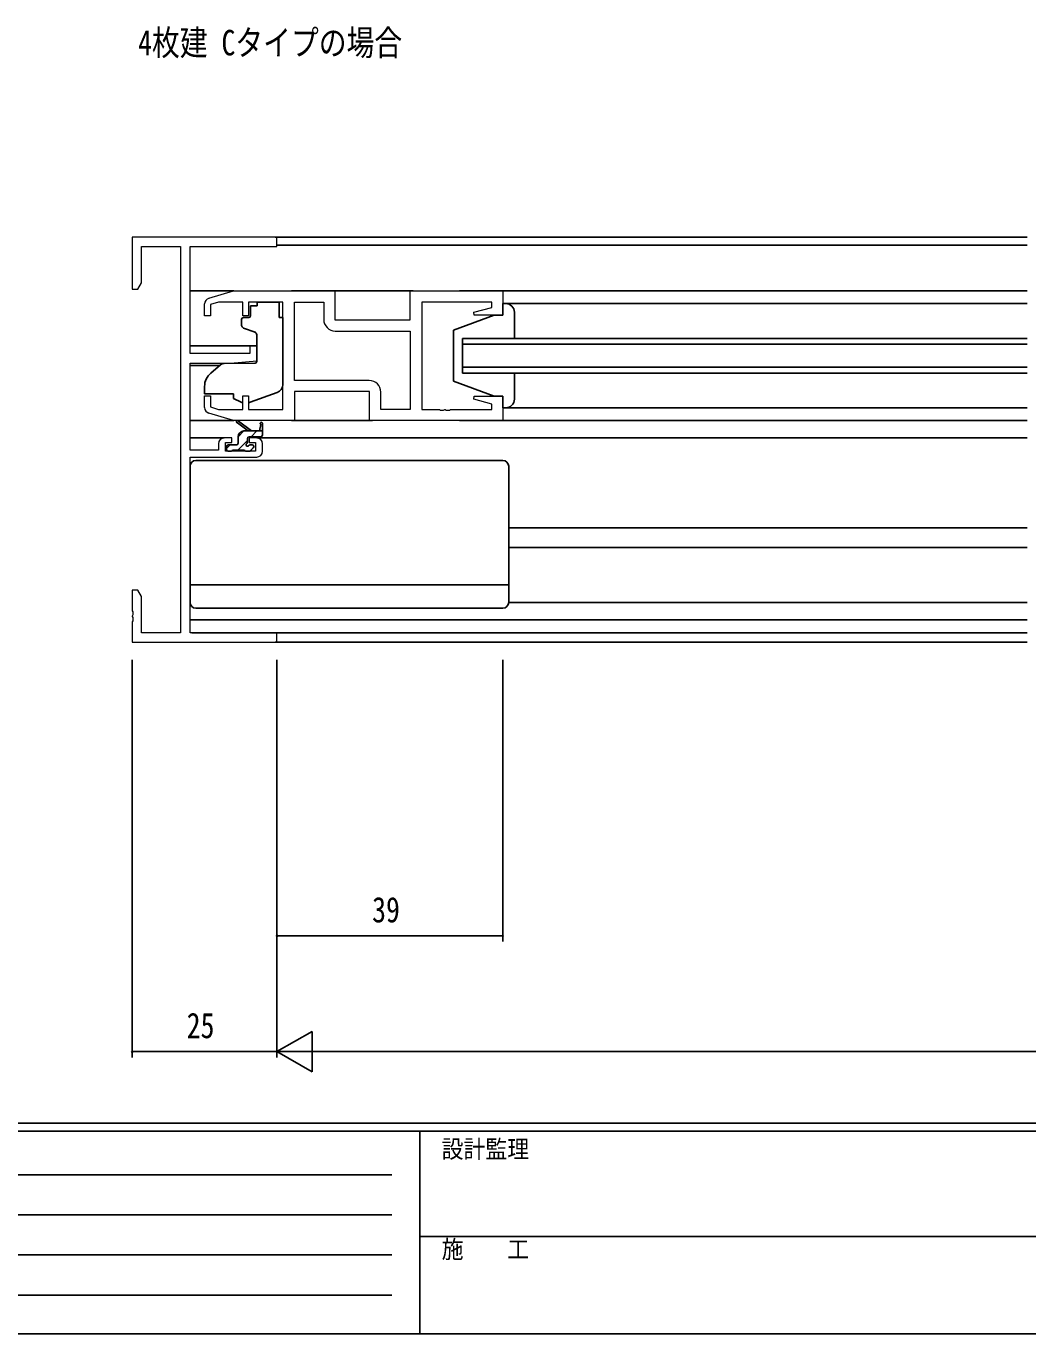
# Model space of a CAD drawing. Units: millimetres, scale not verified. Extents: x -397 to 397, y -282 to 282.
# Drawn here: x -204.3 to -31.3, y -282.1 to -56.2 of the extents above; entities that cross this region are included whole.
import ezdxf
from ezdxf.enums import TextEntityAlignment as Align

# ---------------------------------------------------------------- set-up
doc = ezdxf.new("R2010")
doc.units = ezdxf.units.MM
doc.header["$LTSCALE"] = 2
for name, color, linetype in [('0-1_USER1', 3, 'Continuous'), ('0-3_YKK_12', 2, 'Continuous'), ('0-4_YKK_13', 4, 'Continuous'), ('0-6_YKK_D', 6, 'Continuous'), ('0-7_YKK_ZWAK', 7, 'Continuous')]:
    doc.layers.add(name, color=color, linetype=linetype)
doc.layers.add('0-2_YKK_11', color=7, linetype='Continuous', lineweight=18)
doc.styles.add('ＭＳ ゴシック', font='')
doc.styles.get('ＭＳ ゴシック').set_extended_font_data('MS Gothic')

msp = doc.modelspace()

# ---------------------------------------------------------------- linework, layer by layer
at = {"layer": '0-2_YKK_11'}
for p, q in [((-157.955, -117.393), (-157.955, -103.853)), ((-145.025, -117.393), (-157.955, -117.393)), ((-163.455, -129.623), (-163.455, -128.323))]:
    msp.add_line(p, q, dxfattribs=at)
for points in [[(-171.055, -128.323), (-171.055, -129.423), (-175.955, -129.423), (-175.955, -114.423), (-168.955, -114.423), (-164.455, -114.029), (-164.455, -111.423), (-165.655, -111.423), (-165.655, -112.723), (-175.955, -112.723), (-175.955, -94.253), (-160.955, -94.253), (-160.955, -92.623), (-185.955, -92.623), (-185.955, -101.623), (-184.955, -101.623), (-184.325, -100.532), (-184.325, -94.253), (-177.585, -94.253)], [(-177.585, -94.253), (-177.585, -160.993), (-184.325, -160.993), (-184.325, -154.714), (-184.955, -153.623), (-185.955, -153.623), (-185.955, -157.165), (-185.835, -157.348), (-185.835, -157.898), (-185.955, -158.081), (-185.955, -158.165), (-185.835, -158.348), (-185.835, -158.898), (-185.955, -159.081), (-185.955, -162.623), (-160.955, -162.623), (-160.955, -160.993), (-175.955, -160.993), (-175.955, -130.623), (-164.455, -130.623)], [(-173.455, -122.079), (-173.455, -120.023), (-172.455, -120.023), (-172.455, -121.974), (-171.06, -122.393), (-166.855, -122.393), (-166.855, -120.023), (-165.855, -120.023), (-165.855, -122.393), (-159.955, -122.393), (-159.955, -103.853), (-165.855, -103.853), (-165.855, -106.223), (-166.855, -106.223), (-166.855, -103.853), (-171.06, -103.853), (-172.455, -104.271), (-172.455, -106.223), (-173.455, -106.223), (-173.455, -104.167)], [(-172.742, -103.209), (-168.455, -101.923), (-150.955, -101.923), (-150.955, -106.923), (-137.955, -106.923), (-137.955, -101.923), (-121.955, -101.923), (-121.955, -106.123), (-126.915, -106.123), (-126.984, -105.6), (-123.885, -104.77), (-123.885, -103.853), (-135.955, -103.853), (-135.955, -122.393), (-132.913, -122.393), (-132.73, -122.513), (-132.18, -122.513), (-131.997, -122.393), (-131.913, -122.393), (-131.73, -122.513), (-131.18, -122.513), (-130.997, -122.393), (-123.885, -122.393), (-123.885, -121.476), (-126.984, -120.645), (-126.915, -120.123), (-121.955, -120.123), (-121.955, -124.323)], [(-157.955, -117.393), (-157.955, -103.853), (-152.885, -103.853), (-152.885, -106.853)], [(-150.885, -108.853), (-137.955, -108.853), (-137.955, -122.393), (-143.025, -122.393), (-143.025, -119.393)], [(-121.955, -124.323), (-144.955, -124.323), (-144.955, -119.323), (-157.955, -119.323), (-157.955, -124.323), (-168.455, -124.323), (-172.742, -123.037)], [(-164.455, -127.323), (-165.755, -127.323), (-165.755, -128.123), (-164.655, -128.123), (-164.655, -129.623), (-169.855, -129.623), (-169.855, -128.123), (-168.755, -128.123), (-168.755, -127.323), (-170.055, -127.323)]]:
    msp.add_lwpolyline(points, dxfattribs=at)
for centre, radius, start, end in [((-172.455, -104.167), 1, 106.69926, 180.00004), ((-150.885, -106.853), 2, 180.00001, 269.99999), ((-145.025, -119.393), 2, 0.00001, 89.99999), ((-172.455, -122.079), 1, 179.99996, 253.30074), ((-170.055, -128.323), 1, 90.00001, 179.99999), ((-164.455, -128.323), 1, 0.00001, 89.99999), ((-164.455, -129.623), 1, 270.00001, 359.99999)]:
    msp.add_arc(centre, radius, start, end, dxfattribs=at)
at = {"layer": '0-3_YKK_12'}
for p, q in [((-161.255, -92.623), (-31.455, -92.623)), ((-31.455, -94.023), (-160.955, -94.023)), ((-175.955, -101.923), (-168.382, -101.923)), ((-158.455, -101.923), (-137.455, -101.923)), ((-129.455, -101.923), (-31.455, -101.923)), ((-128.955, -110.123), (-128.955, -116.123)), ((-31.455, -110.123), (-128.955, -110.123)), ((-175.955, -111.423), (-164.455, -111.423)), ((-128.955, -111.123), (-31.455, -111.123)), ((-175.955, -114.823), (-170.832, -114.823)), ((-31.455, -115.123), (-128.955, -115.123)), ((-128.955, -116.123), (-31.455, -116.123)), ((-129.455, -124.323), (-31.455, -124.323)), ((-175.955, -127.323), (-170.055, -127.323)), ((-164.455, -127.323), (-31.455, -127.323)), ((-120.955, -142.823), (-31.455, -142.823)), ((-120.955, -146.223), (-31.455, -146.223)), ((-175.955, -158.723), (-31.455, -158.723)), ((-31.455, -160.993), (-175.655, -160.993)), ((-161.255, -162.623), (-31.455, -162.623))]:
    msp.add_line(p, q, dxfattribs=at)
at = {"layer": '0-4_YKK_13'}
for p, q in [((-164.355, -103.853), (-164.355, -104.523)), ((-164.355, -103.853), (-160.555, -103.853)), ((-164.355, -103.853), (-164.355, -104.523)), ((-164.355, -103.853), (-160.555, -103.853)), ((-160.555, -103.853), (-160.555, -104.523)), ((-160.555, -103.853), (-160.555, -104.523)), ((-165.525, -105.523), (-165.525, -104.523)), ((-164.355, -104.523), (-165.525, -104.523)), ((-165.525, -105.523), (-165.525, -104.523)), ((-164.355, -104.523), (-165.525, -104.523)), ((-165.525, -105.523), (-165.525, -106.223)), ((-165.525, -105.523), (-165.525, -106.223)), ((-160.555, -105.523), (-160.555, -104.523)), ((-160.555, -105.523), (-160.555, -104.523)), ((-160.555, -106.523), (-160.555, -105.523)), ((-160.555, -106.523), (-160.555, -105.523)), ((-123.455, -106.123), (-130.455, -108.723)), ((-121.955, -106.123), (-123.455, -106.123)), ((-121.955, -104.122), (-31.455, -104.123)), ((-121.955, -104.123), (-121.955, -106.123)), ((-121.455, -104.123), (-121.955, -104.123)), ((-119.955, -110.123), (-119.955, -105.623)), ((-167.055, -106.823), (-167.055, -107.873)), ((-167.055, -106.823), (-167.055, -107.873)), ((-165.825, -106.523), (-166.755, -106.523)), ((-165.825, -106.523), (-166.755, -106.523)), ((-166.726, -108.343), (-164.726, -109.071)), ((-166.726, -108.343), (-164.726, -109.071)), ((-160.555, -106.523), (-159.955, -106.523)), ((-160.555, -106.523), (-159.955, -106.523)), ((-159.955, -118.078), (-159.955, -106.523)), ((-159.955, -118.078), (-159.955, -106.523)), ((-164.455, -109.519), (-164.455, -114.125)), ((-164.455, -109.519), (-164.455, -114.125)), ((-130.455, -108.723), (-130.455, -117.523)), ((-170.692, -114.706), (-172.383, -116.125)), ((-170.692, -114.706), (-172.383, -116.125)), ((-164.672, -114.425), (-170.058, -114.472)), ((-164.672, -114.425), (-170.058, -114.472)), ((-119.955, -120.623), (-119.955, -116.123)), ((-173.455, -118.423), (-173.455, -119.723)), ((-173.455, -118.423), (-173.455, -119.723)), ((-165.583, -121.163), (-160.946, -119.489)), ((-165.583, -121.163), (-160.946, -119.489)), ((-123.455, -120.123), (-130.455, -117.523)), ((-173.455, -119.723), (-168.455, -119.723)), ((-173.455, -119.723), (-168.455, -119.723)), ((-168.455, -119.723), (-168.455, -120.023)), ((-168.455, -119.723), (-168.455, -120.023)), ((-168.455, -120.023), (-168.455, -120.52)), ((-168.455, -120.023), (-168.455, -120.52)), ((-167.149, -121.129), (-168.455, -120.52)), ((-167.149, -121.129), (-168.455, -120.52)), ((-123.455, -120.123), (-121.955, -120.123)), ((-121.955, -120.123), (-121.955, -122.123)), ((-121.955, -122.123), (-121.455, -122.123)), ((-121.955, -122.124), (-31.455, -122.123)), ((-168.382, -124.323), (-175.955, -124.323)), ((-165.955, -126.123), (-167.774, -124.722)), ((-166.656, -126.123), (-167.655, -127.122)), ((-165.355, -126.123), (-167.573, -124.44)), ((-166.655, -126.123), (-163.455, -126.123)), ((-164.411, -126.123), (-165.411, -127.123)), ((-163.755, -124.997), (-163.954, -126.123)), ((-163.455, -126.823), (-163.455, -124.823)), ((-158.455, -124.323), (-144.455, -124.323)), ((-169.056, -128.523), (-169.655, -129.122)), ((-167.955, -128.523), (-169.355, -128.523)), ((-166.055, -127.767), (-167.711, -129.423)), ((-167.655, -128.223), (-167.655, -127.123)), ((-166.055, -128.062), (-166.055, -127.423)), ((-165.755, -127.123), (-163.755, -127.123)), ((-165.255, -128.523), (-165.594, -128.523)), ((-169.655, -128.823), (-169.655, -129.323)), ((-169.355, -129.623), (-168.855, -129.623)), ((-168.655, -129.423), (-166.555, -129.423)), ((-166.355, -129.623), (-165.755, -129.623)), ((-164.976, -128.932), (-165.645, -129.602)), ((-165.543, -129.535), (-165.043, -129.035)), ((-175.955, -155.723), (-175.955, -132.223)), ((-174.955, -131.223), (-121.955, -131.223)), ((-120.955, -155.723), (-120.955, -132.223)), ((-175.955, -152.683), (-120.955, -152.683)), ((-120.955, -155.723), (-31.455, -155.723)), ((-120.955, -155.723), (-31.455, -155.723)), ((-174.955, -156.723), (-121.955, -156.723))]:
    msp.add_line(p, q, dxfattribs=at)
for centre, radius, start, end in [((-121.455, -105.623), 1.5, 0, 90), ((-166.755, -106.823), 0.3, 90, 180), ((-166.755, -106.823), 0.3, 90, 180), ((-166.555, -107.873), 0.5, 180, 250), ((-166.555, -107.873), 0.5, 180, 250), ((-165.825, -106.223), 0.3, 270, 0), ((-165.825, -106.223), 0.3, 270, 0), ((-164.955, -109.519), 0.5, 0, 70), ((-164.955, -109.519), 0.5, 0, 70), ((-170.049, -115.472), 1, 90.5, 130), ((-170.049, -115.472), 1, 90.5, 130), ((-164.755, -114.125), 0.3, 270.5, 0), ((-164.755, -114.125), 0.3, 270.5, 0), ((-170.455, -118.423), 3, 130, 180), ((-170.455, -118.423), 3, 130, 180), ((-161.455, -118.078), 1.5, 289.85326, 0), ((-161.455, -118.078), 1.5, 289.85326, 0), ((-166.726, -120.223), 1, 245, 262.59308), ((-166.726, -120.223), 1, 245, 262.59308), ((-165.923, -120.223), 1, 273.88684, 289.85326), ((-165.923, -120.223), 1, 273.88684, 289.85326), ((-121.455, -120.623), 1.5, 270, 0), ((-167.755, -124.523), 0.2, 24.41711, 264.41711), ((-166.655, -127.123), 1, 90, 180), ((-163.655, -124.823), 0.2, 360, 240), ((-169.355, -128.823), 0.3, 90, 180), ((-167.955, -128.223), 0.3, 270, 360), ((-166.055, -128.523), 0.25, 123.05573, 326.94427), ((-166.355, -128.062), 0.3, 303.05573, 360), ((-165.755, -127.423), 0.3, 90, 180), ((-165.594, -128.823), 0.3, 90, 146.94427), ((-165.255, -128.823), 0.3, 315, 90), ((-163.755, -126.823), 0.3, 270, 360), ((-169.355, -129.323), 0.3, 180, 270), ((-168.855, -129.423), 0.2, 270, 360), ((-166.355, -129.423), 0.2, 180, 270), ((-165.755, -129.323), 0.3, 270, 315), ((-174.955, -132.223), 1, 90, 180), ((-121.955, -132.223), 1, 0, 90), ((-174.955, -155.723), 1, 180, 270), ((-121.955, -155.723), 1, 270, 0)]:
    msp.add_arc(centre, radius, start, end, dxfattribs=at)
at = {"layer": '0-6_YKK_D'}
for p, q in [((-185.955, -165.623), (-185.955, -234.323)), ((-160.955, -165.623), (-160.955, -234.323)), ((-160.955, -165.623), (-160.955, -234.323)), ((-160.955, -165.623), (-160.955, -214.323)), ((-121.955, -165.623), (-121.955, -214.323)), ((-160.955, -213.323), (-121.955, -213.323)), ((-160.955, -233.323), (-154.893, -229.823)), ((-154.893, -236.823), (-154.893, -229.823)), ((-160.955, -233.323), (-185.955, -233.323)), ((-160.955, -233.323), (-148.831, -233.323)), ((-160.955, -233.323), (-154.893, -236.823)), ((-153.955, -233.323), (332.045, -233.323))]:
    msp.add_line(p, q, dxfattribs=at)
for centre, start, end in [((-160.955, -213.323), 0, 180), ((-160.955, -213.323), 180, 0), ((-121.955, -213.323), 0, 180), ((-121.955, -213.323), 180, 0), ((-185.955, -233.323), 0, 180), ((-185.955, -233.323), 180, 0)]:
    msp.add_arc(centre, 0.106, start, end, dxfattribs=at)
at = {"layer": '0-7_YKK_ZWAK'}
for p, q in [((376.1, -245.675), (-393.9, -245.675)), ((338.3, -247.075), (-393.9, -247.075)), ((-136.3, -247.075), (-136.3, -282.075)), ((-389.301, -254.588), (-141.109, -254.588)), ((-389.301, -261.516), (-141.109, -261.516)), ((-136.3, -265.275), (-7.5, -265.275)), ((-389.301, -268.445), (-141.109, -268.445)), ((-389.301, -275.374), (-141.109, -275.374)), ((-393.9, -282.075), (338.3, -282.075))]:
    msp.add_line(p, q, dxfattribs=at)

# ---------------------------------------------------------------- texts
at = {"layer": '0-1_USER1', "style": 'ＭＳ ゴシック', "width": 0.8}
msp.add_text('4枚建 Cタイプの場合', height=4.399, dxfattribs=at).set_placement((-184.926, -62.561), align=Align.BOTTOM_LEFT)
at = {"layer": '0-6_YKK_D', "style": 'ＭＳ ゴシック', "width": 0.8}
for s, p in [('39', (-144.525, -212.323)), ('25', (-176.537, -232.323))]:
    msp.add_text(s, height=4.399, dxfattribs=at).set_placement(p, align=Align.BOTTOM_LEFT)
at = {"layer": '0-7_YKK_ZWAK', "style": 'ＭＳ ゴシック', "width": 0.9}
for s, p in [('設計監理', (-132.531, -252.608)), ('施\u3000\u3000工', (-132.531, -269.93))]:
    msp.add_text(s, height=3.079, dxfattribs=at).set_placement(p, align=Align.BOTTOM_LEFT)

doc.saveas('drawing.dxf')
